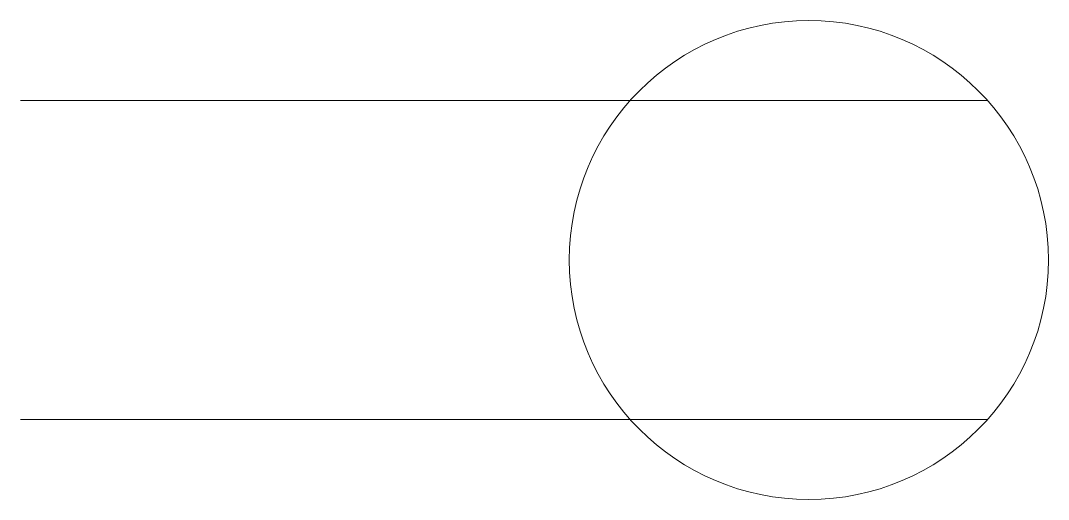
# Model space of a CAD drawing. Header units: inches. Extents: x 225.77 to 229.4, y -455.6 to -453.91.
import ezdxf

# ---------------------------------------------------------------- set-up
doc = ezdxf.new("R2010")
doc.units = ezdxf.units.IN
doc.header["$MEASUREMENT"] = 0
doc.layers.add('E301-Electrical-attic', color=7, linetype='Continuous', lineweight=9)

msp = doc.modelspace()

# ---------------------------------------------------------------- linework, layer by layer
at = {"layer": 'E301-Electrical-attic', "lineweight": 5}
for p, q in [((229.1851, -454.189), (225.775, -454.189)), ((229.1851, -455.315), (225.775, -455.315))]:
    msp.add_line(p, q, dxfattribs=at)
at = {"layer": 'E301-Electrical-attic'}
msp.add_circle((228.555, -454.752), 0.845, dxfattribs=at)

doc.saveas('drawing.dxf')
